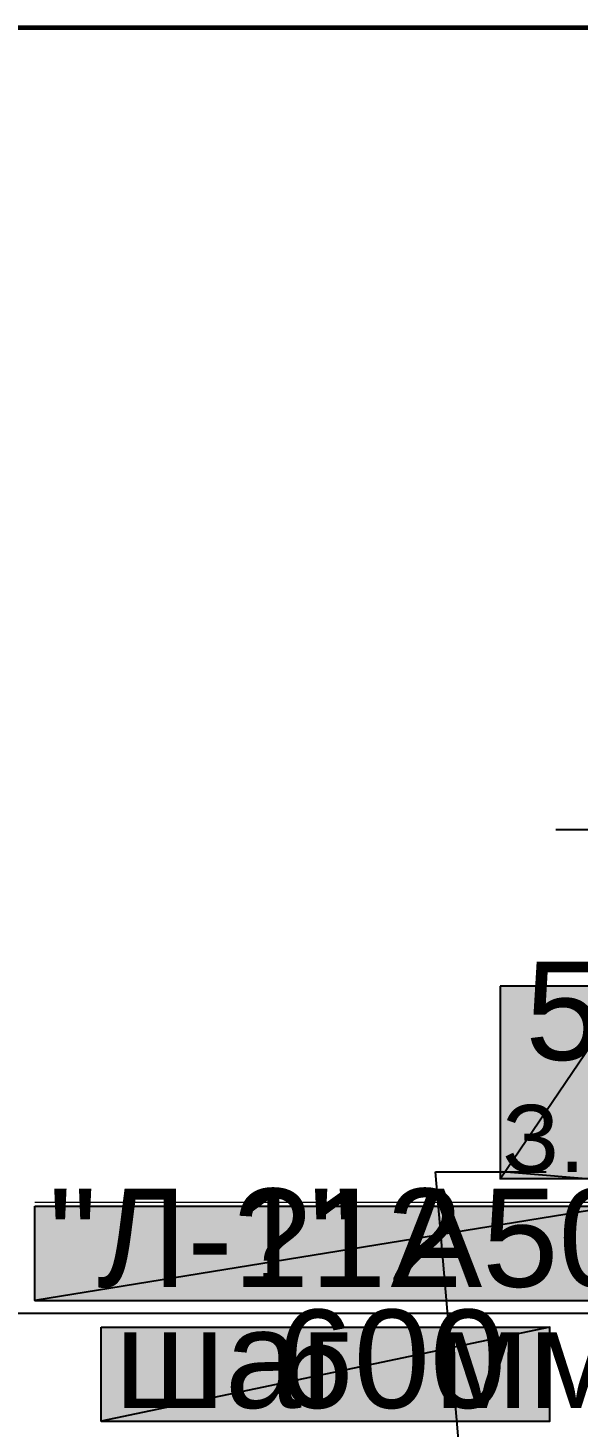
# Model space of a CAD drawing. Extents: x 0 to 430, y 0 to 297.
# Drawn here: x 143.6 to 164.1, y 240 to 292.1 of the extents above; entities that cross this region are included whole.
import ezdxf

# ---------------------------------------------------------------- set-up
doc = ezdxf.new("R2010")
doc.units = 0
doc.linetypes.add('TEYPDFCAD_CENTER', pattern=[20, 12, -3, 2, -3])
for name, color, linetype in [('PDF_ВЫНОСКИ', 7, 'Continuous'), ('PDF_ОСИ', 7, 'Continuous'), ('TEY_REVIEW_AXIS', 7, 'Continuous'), ('TEY_REVIEW_LEADER', 7, 'Continuous')]:
    doc.layers.add(name, color=color, linetype=linetype)
doc.styles.add('TEYPDFCAD_TEXT', font='arial.ttf')
doc.dimstyles.new('TEYPDFCAD_SCALE_1', dxfattribs={"dimtxt": 2.5, "dimasz": 2.5, "dimexe": 1.25, "dimexo": 0.75, "dimtad": 1, "dimdsep": 46, "dimtxsty": 'Standard', "dimcen": 0.09, "dimadec": 0, "dimazin": 0, "dimtfac": 1, "dimtofl": 0, "dimtmove": 0, "dimatfit": 3, "dimfxl": 1, "dimarcsym": 0})

# ---------------------------------------------------------------- blocks, each defined once
blk = doc.blocks.new('TEY_AXIS')
at = {"layer": 'PDF_ОСИ', "linetype": 'TEYPDFCAD_CENTER', "lineweight": 9}
blk.add_line((0, 0), (1, 0), dxfattribs=at)

msp = doc.modelspace()

# ---------------------------------------------------------------- hatches: boundary and pattern name
at = {"true_color": 0xffffff}
h = msp.add_hatch(color=0, dxfattribs=at)
h.paths.add_polyline_path([(161.226, 256.455), (161.226, 249.28), (166.095, 256.455)])
h.paths.add_polyline_path([(161.226, 249.28), (166.095, 256.455), (166.095, 249.28)])
h = msp.add_hatch(color=0, dxfattribs=at)
h.paths.add_polyline_path([(143.891, 248.264), (165.544, 248.264), (143.891, 244.75)])
h.paths.add_polyline_path([(165.544, 248.264), (143.891, 244.75), (165.544, 244.75)])
h = msp.add_hatch(color=0, dxfattribs=at)
h.paths.add_polyline_path([(146.368, 243.755), (163.068, 243.755), (146.368, 240.263)])
h.paths.add_polyline_path([(163.068, 243.755), (146.368, 240.263), (163.068, 240.263)])

# ---------------------------------------------------------------- linework, layer by layer
at = {"color": 0, "lineweight": 0, "true_color": 0xffffff}
msp.add_line((146.368, 240.263), (163.068, 240.263), dxfattribs=at)
at = {"color": 0, "true_color": 0xffffff}
for points in [[(161.226, 256.455), (161.226, 249.28), (166.095, 256.455)], [(161.226, 249.28), (166.095, 256.455), (166.095, 249.28)], [(143.891, 248.264), (165.544, 248.264), (143.891, 244.75)], [(165.544, 248.264), (143.891, 244.75), (165.544, 244.75)], [(146.368, 243.755), (163.068, 243.755), (146.368, 240.263)], [(163.068, 243.755), (146.368, 240.263), (163.068, 240.263)]]:
    msp.add_lwpolyline(points, close=True, dxfattribs=at)
at = {"layer": 'TEY_REVIEW_AXIS', "color": 7, "lineweight": 25}
for p, q in [((190.733, 262.276), (163.301, 262.276)), ((166.539, 244.263), (142.896, 244.263))]:
    msp.add_line(p, q, dxfattribs=at)
at = {"layer": 'TEY_REVIEW_AXIS', "color": 0, "lineweight": 0, "true_color": 0xffffff}
msp.add_line((143.891, 244.75), (165.544, 244.75), dxfattribs=at)
at = {"layer": 'TEY_REVIEW_AXIS', "lineweight": 60}
msp.add_lwpolyline([(20.108, 5.144), (415.078, 5.144), (415.078, 292.121), (20.108, 292.121)], close=True, dxfattribs=at)

# ---------------------------------------------------------------- block references
at = {"layer": 'PDF_ОСИ', "xscale": 86.78333333333333}
msp.add_blockref('TEY_AXIS', (143.891, 248.412), dxfattribs=at)

# ---------------------------------------------------------------- texts
at = {"color": 7, "style": 'TEYPDFCAD_TEXT'}
for s, p in [('50', (162.158, 253.704)), ('\ue71212', (151.307, 245.258)), ('А500С', (157.144, 245.258)), ('600', (152.926, 240.75)), ('шаг', (146.875, 240.75))]:
    msp.add_text(s, height=3.6583, dxfattribs=at).set_placement(p)
at = {"layer": 'PDF_ВЫНОСКИ', "style": 'TEYPDFCAD_TEXT'}
msp.add_text('З.ш.', height=2.5, dxfattribs=at).set_placement((161.311, 249.534))
msp.add_text('З.ш.', height=2.5, dxfattribs=at).set_placement((161.311, 249.534))
at = {"layer": 'TEY_REVIEW_LEADER', "color": 7, "style": 'TEYPDFCAD_TEXT'}
for s, p in [('"Л-1"', (144.399, 245.258)), ('мм.', (158.762, 240.75))]:
    msp.add_text(s, height=3.6583, dxfattribs=at).set_placement(p)

# ---------------------------------------------------------------- leaders
at = {"layer": 'PDF_ВЫНОСКИ', "lineweight": 9, "annotation_type": 0, "has_hookline": 1, "hookline_direction": 0}
for points in [[(174.223, 70.824), (158.811, 249.534), (161.311, 249.534)], [(224.663, 244.263), (161.311, 249.534)]]:
    msp.add_leader(points, dimstyle='TEYPDFCAD_SCALE_1', dxfattribs=at)

doc.saveas('drawing.dxf')
